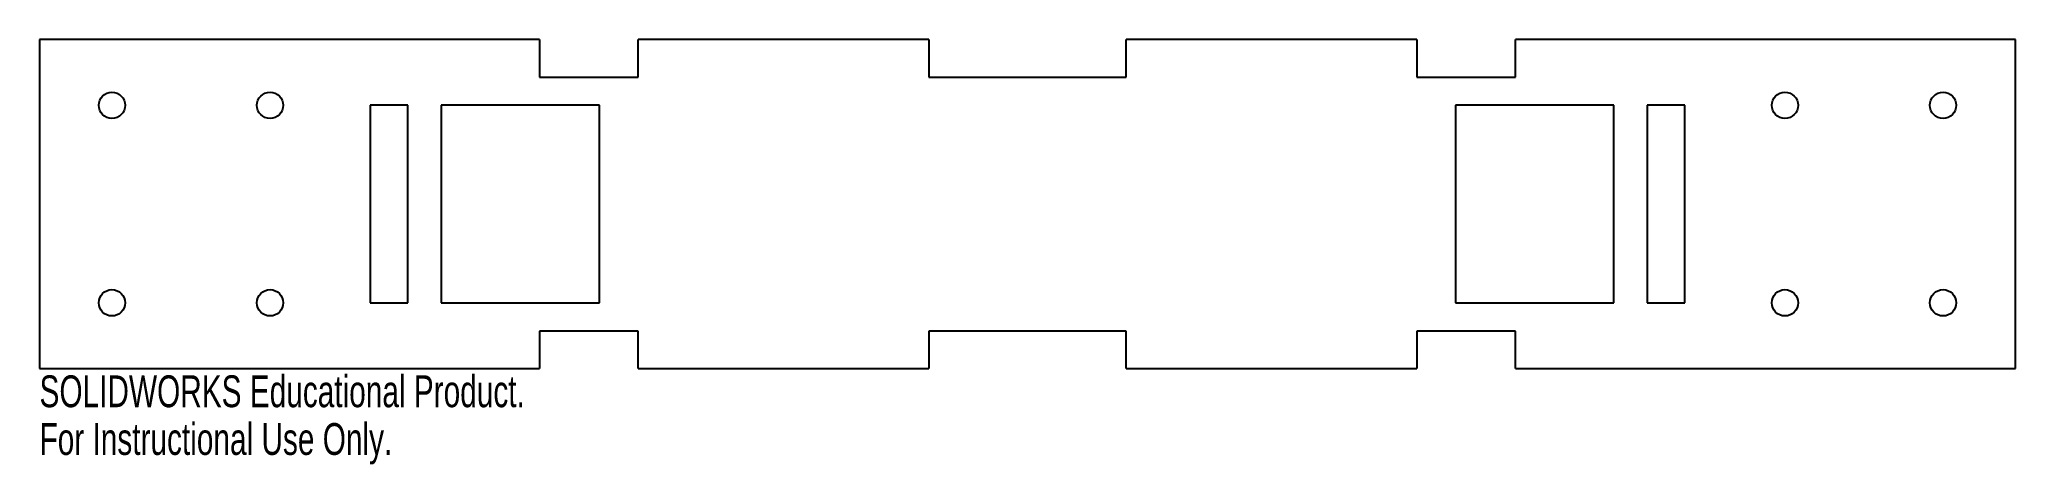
# Model space of a CAD drawing. Header units: millimetres. Extents: x -150 to 150, y -40 to 25.
import ezdxf

# ---------------------------------------------------------------- set-up
doc = ezdxf.new("R2010")
doc.units = ezdxf.units.MM
doc.styles.add('SLDTEXTSTYLE0', font='TXT', dxfattribs={"width": 0.7})

msp = doc.modelspace()

# ---------------------------------------------------------------- linework, layer by layer
at = {"color": 7, "linetype": 'Continuous', "lineweight": 25}
for p, q in [((-150, 25), (-150, -25)), ((-74.1, 25), (-150, 25)), ((-74.1, 25), (-74.1, 19.3)), ((-59.1, 19.3), (-59.1, 25)), ((-15, 25), (-59.1, 25)), ((-15, 25), (-15, 19.3)), ((15, 19.3), (15, 25)), ((59.1, 25), (15, 25)), ((59.1, 25), (59.1, 19.3)), ((150, 25), (74.1, 25)), ((74.1, 19.3), (74.1, 25)), ((150, -25), (150, 25)), ((-74.1, 19.3), (-59.1, 19.3)), ((-15, 19.3), (15, 19.3)), ((59.1, 19.3), (74.1, 19.3)), ((-94.1, 15), (-99.8, 15)), ((-99.8, 15), (-99.8, -15)), ((-94.1, -15), (-94.1, 15)), ((-89, 15), (-89, -15)), ((-65, 15), (-89, 15)), ((-65, -15), (-65, 15)), ((89, 15), (65, 15)), ((65, 15), (65, -15)), ((89, -15), (89, 15)), ((99.8, 15), (94.1, 15)), ((94.1, 15), (94.1, -15)), ((99.8, -15), (99.8, 15)), ((-99.8, -15), (-94.1, -15)), ((-89, -15), (-65, -15)), ((65, -15), (89, -15)), ((94.1, -15), (99.8, -15)), ((-59.1, -19.3), (-74.1, -19.3)), ((-74.1, -19.3), (-74.1, -25)), ((-59.1, -25), (-59.1, -19.3)), ((15, -19.3), (-15, -19.3)), ((-15, -19.3), (-15, -25)), ((15, -25), (15, -19.3)), ((74.1, -19.3), (59.1, -19.3)), ((59.1, -19.3), (59.1, -25)), ((74.1, -25), (74.1, -19.3)), ((-150, -25), (-74.1, -25)), ((-59.1, -25), (-15, -25)), ((15, -25), (59.1, -25)), ((74.1, -25), (150, -25))]:
    msp.add_line(p, q, dxfattribs=at)
for centre in [(-139, 15), (-115, 15), (115, 15), (139, 15), (-139, -15), (-115, -15), (115, -15), (139, -15)]:
    msp.add_circle(centre, 2, dxfattribs=at)

# ---------------------------------------------------------------- texts
at = {"color": 7, "linetype": 'Continuous', "char_height": 4.8336, "attachment_point": 1, "style": 'SLDTEXTSTYLE0'}
for s, insert in [('SOLIDWORKS Educational Product.', (-150, -26.02)), ('For Instructional Use Only.', (-150, -33.27))]:
    msp.add_mtext(s, dxfattribs=dict(at, insert=insert))

doc.saveas('drawing.dxf')
